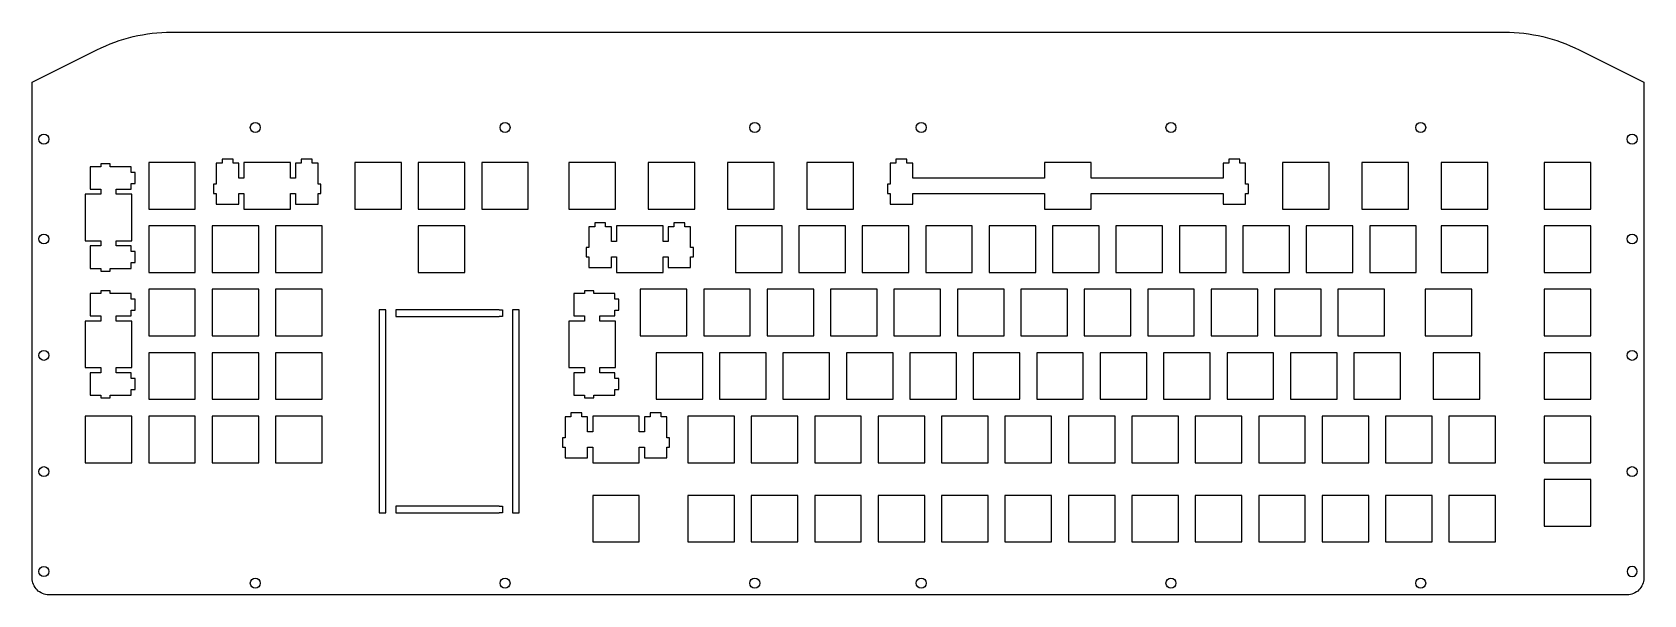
# Model space of a CAD drawing. Header units: millimetres. Extents: x -5 to 479, y 0 to 169.
import ezdxf

# ---------------------------------------------------------------- set-up
doc = ezdxf.new("R2010")
doc.units = ezdxf.units.MM
doc.layers.get('0').update_dxf_attribs({"linetype": 'CONTINUOUS'})

msp = doc.modelspace()

# ---------------------------------------------------------------- linework, layer by layer
for p, q in [((105.2, 85.62), (104.2, 85.62)), ((104.2, 85.62), (104.2, 83.62)), ((104.2, 83.62), (105.2, 83.62)), ((135.2, 85.62), (105.2, 85.62)), ((105.2, 83.62), (135.2, 83.62)), ((135.2, 85.62), (136.2, 85.62)), ((136.2, 83.62), (135.2, 83.62)), ((136.2, 85.62), (136.2, 83.62)), ((105.2, 26.62), (104.2, 26.62)), ((104.2, 26.62), (104.2, 24.62)), ((104.2, 24.62), (105.2, 24.62)), ((135.2, 26.62), (105.2, 26.62)), ((105.2, 24.62), (135.2, 24.62)), ((135.2, 26.62), (136.2, 26.62)), ((136.2, 24.62), (135.2, 24.62)), ((136.2, 26.62), (136.2, 24.62))]:
    msp.add_line(p, q)
msp.add_lwpolyline([(36.8, 169.05), (437.2, 169.05, -0.116434), (459.56, 163.77), (479, 154.05), (479, 5, -0.414214), (474, 0), (0, 0, -0.414214), (-5, 5), (-5, 154.05), (14.44, 163.77, -0.116434)], format="xyb", close=True)
for points in [[(57.03, 117.36), (57.03, 120.59), (58.55, 120.59), (58.55, 115.89), (72.55, 115.89), (72.55, 120.59), (74.08, 120.59), (74.08, 117.36), (80.83, 117.36), (80.83, 120.59), (81.65, 120.59), (81.65, 123.39), (80.83, 123.39), (80.83, 129.66), (79.1, 129.66), (79.1, 130.86), (75.8, 130.86), (75.8, 129.66), (74.08, 129.66), (74.08, 125.19), (72.55, 125.19), (72.55, 129.89), (58.55, 129.89), (58.55, 125.19), (57.03, 125.19), (57.03, 129.66), (55.3, 129.66), (55.3, 130.86), (52, 130.86), (52, 129.66), (50.27, 129.66), (50.27, 123.39), (49.45, 123.39), (49.45, 120.59), (50.27, 120.59), (50.27, 117.36)], [(259.43, 129.66), (257.71, 129.66), (257.71, 130.86), (254.41, 130.86), (254.41, 129.66), (252.68, 129.66), (252.68, 123.39), (251.86, 123.39), (251.86, 120.59), (252.68, 120.59), (252.68, 117.36), (259.43, 117.36), (259.43, 120.59), (299.06, 120.59), (299.06, 115.89), (313.06, 115.89), (313.06, 120.59), (352.68, 120.59), (352.68, 117.36), (359.43, 117.36), (359.43, 120.59), (360.26, 120.59), (360.26, 123.39), (359.43, 123.39), (359.43, 129.66), (357.71, 129.66), (357.71, 130.86), (354.41, 130.86), (354.41, 129.66), (352.68, 129.66), (352.68, 125.19), (313.06, 125.19), (313.06, 129.89), (299.06, 129.89), (299.06, 125.19), (259.43, 125.19)], [(15.63, 97.26), (18.43, 97.26), (18.43, 98.09), (24.7, 98.09), (24.7, 99.81), (25.89, 99.81), (25.89, 103.11), (24.7, 103.11), (24.7, 104.84), (20.23, 104.84), (20.23, 106.36), (24.92, 106.36), (24.92, 120.36), (20.23, 120.36), (20.23, 121.89), (24.7, 121.89), (24.7, 123.61), (25.89, 123.61), (25.89, 126.91), (24.7, 126.91), (24.7, 128.64), (18.43, 128.64), (18.43, 129.46), (15.63, 129.46), (15.63, 128.64), (12.39, 128.64), (12.39, 121.89), (15.63, 121.89), (15.63, 120.36), (10.93, 120.36), (10.93, 106.36), (15.63, 106.36), (15.63, 104.84), (12.39, 104.84), (12.39, 98.09), (15.63, 98.09)], [(43.97, 129.89), (29.98, 129.89), (29.98, 115.89), (43.97, 115.89)], [(91.89, 129.89), (91.89, 115.89), (105.89, 115.89), (105.89, 129.89)], [(110.94, 129.89), (110.94, 115.89), (124.94, 115.89), (124.94, 129.89)], [(129.99, 129.89), (129.99, 115.89), (143.99, 115.89), (143.99, 129.89)], [(156.18, 129.89), (156.18, 115.89), (170.18, 115.89), (170.18, 129.89)], [(180, 115.89), (193.99, 115.89), (193.99, 129.89), (180, 129.89)], [(217.81, 129.89), (203.81, 129.89), (203.81, 115.89), (217.81, 115.89)], [(227.62, 115.89), (241.62, 115.89), (241.62, 129.89), (227.62, 129.89)], [(384.49, 129.89), (370.49, 129.89), (370.49, 115.89), (384.49, 115.89)], [(394.31, 129.89), (394.31, 115.89), (408.31, 115.89), (408.31, 129.89)], [(418.12, 115.89), (432.12, 115.89), (432.12, 129.89), (418.12, 129.89)], [(463.08, 115.89), (463.08, 129.89), (449.08, 129.89), (449.08, 115.89)], [(192.74, 104.34), (192.74, 110.61), (191.02, 110.61), (191.02, 111.81), (187.72, 111.81), (187.72, 110.61), (185.99, 110.61), (185.99, 106.14), (184.47, 106.14), (184.47, 110.84), (170.47, 110.84), (170.47, 106.14), (168.94, 106.14), (168.94, 110.61), (167.22, 110.61), (167.22, 111.81), (163.92, 111.81), (163.92, 110.61), (162.2, 110.61), (162.2, 104.34), (161.37, 104.34), (161.37, 101.54), (162.2, 101.54), (162.2, 98.31), (168.94, 98.31), (168.94, 101.54), (170.47, 101.54), (170.47, 96.84), (184.47, 96.84), (184.47, 101.54), (185.99, 101.54), (185.99, 98.31), (192.74, 98.31), (192.74, 101.54), (193.57, 101.54), (193.57, 104.34)], [(29.98, 110.84), (29.98, 96.84), (43.97, 96.84), (43.97, 110.84)], [(49.03, 110.84), (49.03, 96.84), (63.02, 96.84), (63.02, 110.84)], [(68.08, 96.84), (82.07, 96.84), (82.07, 110.84), (68.08, 110.84)], [(124.94, 96.84), (124.94, 110.84), (110.94, 110.84), (110.94, 96.84)], [(220.19, 96.84), (220.19, 110.84), (206.19, 110.84), (206.19, 96.84)], [(225.24, 96.84), (239.24, 96.84), (239.24, 110.84), (225.24, 110.84)], [(258.29, 110.84), (244.29, 110.84), (244.29, 96.84), (258.29, 96.84)], [(263.34, 110.84), (263.34, 96.84), (277.34, 96.84), (277.34, 110.84)], [(296.39, 96.84), (296.39, 110.84), (282.39, 110.84), (282.39, 96.84)], [(301.44, 96.84), (315.44, 96.84), (315.44, 110.84), (301.44, 110.84)], [(334.49, 110.84), (320.49, 110.84), (320.49, 96.84), (334.49, 96.84)], [(353.54, 96.84), (353.54, 110.84), (339.54, 110.84), (339.54, 96.84)], [(372.59, 110.84), (358.59, 110.84), (358.59, 96.84), (372.59, 96.84)], [(391.64, 110.84), (377.64, 110.84), (377.64, 96.84), (391.64, 96.84)], [(396.69, 96.84), (410.69, 96.84), (410.69, 110.84), (396.69, 110.84)], [(418.12, 96.84), (432.12, 96.84), (432.12, 110.84), (418.12, 110.84)], [(449.08, 110.84), (449.08, 96.84), (463.08, 96.84), (463.08, 110.84)], [(20.23, 83.79), (24.7, 83.79), (24.7, 85.51), (25.89, 85.51), (25.89, 88.81), (24.7, 88.81), (24.7, 90.54), (18.43, 90.54), (18.43, 91.36), (15.63, 91.36), (15.63, 90.54), (12.39, 90.54), (12.39, 83.79), (15.63, 83.79), (15.63, 82.26), (10.93, 82.26), (10.93, 68.26), (15.63, 68.26), (15.63, 66.74), (12.39, 66.74), (12.39, 59.99), (15.63, 59.99), (15.63, 59.16), (18.43, 59.16), (18.43, 59.99), (24.7, 59.99), (24.7, 61.71), (25.89, 61.71), (25.89, 65.01), (24.7, 65.01), (24.7, 66.74), (20.23, 66.74), (20.23, 68.26), (24.92, 68.26), (24.92, 82.26), (20.23, 82.26)], [(29.98, 77.79), (43.97, 77.79), (43.97, 91.79), (29.98, 91.79)], [(63.02, 91.79), (49.03, 91.79), (49.03, 77.79), (63.02, 77.79)], [(68.08, 91.79), (68.08, 77.79), (82.07, 77.79), (82.07, 91.79)], [(169.95, 66.74), (165.48, 66.74), (165.48, 68.26), (170.18, 68.26), (170.18, 82.26), (165.48, 82.26), (165.48, 83.79), (169.95, 83.79), (169.95, 85.51), (171.15, 85.51), (171.15, 88.81), (169.95, 88.81), (169.95, 90.54), (163.68, 90.54), (163.68, 91.36), (160.88, 91.36), (160.88, 90.54), (157.65, 90.54), (157.65, 83.79), (160.88, 83.79), (160.88, 82.26), (156.18, 82.26), (156.18, 68.26), (160.88, 68.26), (160.88, 66.74), (157.65, 66.74), (157.65, 59.99), (160.88, 59.99), (160.88, 59.16), (163.68, 59.16), (163.68, 59.99), (169.95, 59.99), (169.95, 61.71), (171.15, 61.71), (171.15, 65.01), (169.95, 65.01)], [(177.61, 77.79), (191.61, 77.79), (191.61, 91.79), (177.61, 91.79)], [(210.66, 91.79), (196.66, 91.79), (196.66, 77.79), (210.66, 77.79)], [(215.71, 77.79), (229.71, 77.79), (229.71, 91.79), (215.71, 91.79)], [(234.76, 77.79), (248.76, 77.79), (248.76, 91.79), (234.76, 91.79)], [(267.81, 91.79), (253.81, 91.79), (253.81, 77.79), (267.81, 77.79)], [(272.86, 91.79), (272.86, 77.79), (286.86, 77.79), (286.86, 91.79)], [(291.91, 77.79), (305.91, 77.79), (305.91, 91.79), (291.91, 91.79)], [(310.96, 91.79), (310.96, 77.79), (324.96, 77.79), (324.96, 91.79)], [(344.01, 77.79), (344.01, 91.79), (330.01, 91.79), (330.01, 77.79)], [(349.06, 91.79), (349.06, 77.79), (363.06, 77.79), (363.06, 91.79)], [(382.11, 91.79), (368.11, 91.79), (368.11, 77.79), (382.11, 77.79)], [(401.16, 91.79), (387.16, 91.79), (387.16, 77.79), (401.16, 77.79)], [(413.36, 77.79), (427.36, 77.79), (427.36, 91.79), (413.36, 91.79)], [(463.08, 77.79), (463.08, 91.79), (449.08, 91.79), (449.08, 77.79)], [(101.2, 24.62), (101.2, 85.62), (99.2, 85.62), (99.2, 24.62)], [(141.2, 85.62), (139.2, 85.62), (139.2, 24.62), (141.2, 24.62)], [(43.97, 72.74), (29.98, 72.74), (29.98, 58.74), (43.97, 58.74)], [(63.02, 58.74), (63.02, 72.74), (49.03, 72.74), (49.03, 58.74)], [(82.07, 58.74), (82.07, 72.74), (68.08, 72.74), (68.08, 58.74)], [(196.38, 72.74), (182.38, 72.74), (182.38, 58.74), (196.38, 58.74)], [(215.43, 58.74), (215.43, 72.74), (201.43, 72.74), (201.43, 58.74)], [(220.48, 58.74), (234.48, 58.74), (234.48, 72.74), (220.48, 72.74)], [(239.53, 72.74), (239.53, 58.74), (253.53, 58.74), (253.53, 72.74)], [(272.58, 58.74), (272.58, 72.74), (258.58, 72.74), (258.58, 58.74)], [(291.63, 72.74), (277.63, 72.74), (277.63, 58.74), (291.63, 58.74)], [(310.68, 58.74), (310.68, 72.74), (296.68, 72.74), (296.68, 58.74)], [(315.73, 58.74), (329.73, 58.74), (329.73, 72.74), (315.73, 72.74)], [(348.78, 72.74), (334.78, 72.74), (334.78, 58.74), (348.78, 58.74)], [(353.83, 58.74), (367.83, 58.74), (367.83, 72.74), (353.83, 72.74)], [(386.88, 72.74), (372.88, 72.74), (372.88, 58.74), (386.88, 58.74)], [(391.93, 72.74), (391.93, 58.74), (405.93, 58.74), (405.93, 72.74)], [(415.74, 72.74), (415.74, 58.74), (429.74, 58.74), (429.74, 72.74)], [(463.08, 72.74), (449.08, 72.74), (449.08, 58.74), (463.08, 58.74)], [(24.92, 53.69), (10.93, 53.69), (10.93, 39.69), (24.92, 39.69)], [(43.97, 39.69), (43.97, 53.69), (29.98, 53.69), (29.98, 39.69)], [(49.03, 39.69), (63.02, 39.69), (63.02, 53.69), (49.03, 53.69)], [(82.07, 39.69), (82.07, 53.69), (68.08, 53.69), (68.08, 39.69)], [(178.85, 41.16), (185.6, 41.16), (185.6, 44.39), (186.43, 44.39), (186.43, 47.19), (185.6, 47.19), (185.6, 53.46), (183.88, 53.46), (183.88, 54.66), (180.58, 54.66), (180.58, 53.46), (178.85, 53.46), (178.85, 48.99), (177.33, 48.99), (177.33, 53.69), (163.33, 53.69), (163.33, 48.99), (161.8, 48.99), (161.8, 53.46), (160.08, 53.46), (160.08, 54.66), (156.78, 54.66), (156.78, 53.46), (155.05, 53.46), (155.05, 47.19), (154.23, 47.19), (154.23, 44.39), (155.05, 44.39), (155.05, 41.16), (161.8, 41.16), (161.8, 44.39), (163.33, 44.39), (163.33, 39.69), (177.33, 39.69), (177.33, 44.39), (178.85, 44.39)], [(205.9, 39.69), (205.9, 53.69), (191.9, 53.69), (191.9, 39.69)], [(210.95, 53.69), (210.95, 39.69), (224.95, 39.69), (224.95, 53.69)], [(230, 53.69), (230, 39.69), (244, 39.69), (244, 53.69)], [(263.05, 39.69), (263.05, 53.69), (249.05, 53.69), (249.05, 39.69)], [(282.1, 39.69), (282.1, 53.69), (268.1, 53.69), (268.1, 39.69)], [(301.15, 39.69), (301.15, 53.69), (287.15, 53.69), (287.15, 39.69)], [(306.2, 39.69), (320.2, 39.69), (320.2, 53.69), (306.2, 53.69)], [(325.25, 39.69), (339.25, 39.69), (339.25, 53.69), (325.25, 53.69)], [(358.3, 39.69), (358.3, 53.69), (344.3, 53.69), (344.3, 39.69)], [(363.35, 53.69), (363.35, 39.69), (377.35, 39.69), (377.35, 53.69)], [(396.4, 53.69), (382.4, 53.69), (382.4, 39.69), (396.4, 39.69)], [(401.45, 53.69), (401.45, 39.69), (415.45, 39.69), (415.45, 53.69)], [(420.5, 39.69), (434.5, 39.69), (434.5, 53.69), (420.5, 53.69)], [(449.08, 53.69), (449.08, 39.69), (463.08, 39.69), (463.08, 53.69)], [(449.08, 20.64), (463.08, 20.64), (463.08, 34.64), (449.08, 34.64)], [(163.33, 29.87), (163.33, 15.87), (177.33, 15.87), (177.33, 29.87)], [(191.9, 29.87), (191.9, 15.87), (205.9, 15.87), (205.9, 29.87)], [(210.95, 29.87), (210.95, 15.87), (224.95, 15.87), (224.95, 29.87)], [(244, 29.87), (230, 29.87), (230, 15.87), (244, 15.87)], [(263.05, 15.87), (263.05, 29.87), (249.05, 29.87), (249.05, 15.87)], [(282.1, 15.87), (282.1, 29.87), (268.1, 29.87), (268.1, 15.87)], [(287.15, 15.87), (301.15, 15.87), (301.15, 29.87), (287.15, 29.87)], [(320.2, 29.87), (306.2, 29.87), (306.2, 15.87), (320.2, 15.87)], [(339.25, 29.87), (325.25, 29.87), (325.25, 15.87), (339.25, 15.87)], [(358.3, 29.87), (344.3, 29.87), (344.3, 15.87), (358.3, 15.87)], [(377.35, 29.87), (363.35, 29.87), (363.35, 15.87), (377.35, 15.87)], [(396.4, 29.87), (382.4, 29.87), (382.4, 15.87), (396.4, 15.87)], [(415.45, 29.87), (401.45, 29.87), (401.45, 15.87), (415.45, 15.87)], [(434.5, 15.87), (434.5, 29.87), (420.5, 29.87), (420.5, 15.87)]]:
    msp.add_lwpolyline(points, close=True)
for centre in [(62, 140.41), (137, 140.41), (212, 140.41), (262, 140.41), (337, 140.41), (412, 140.41), (-1.5, 136.91), (475.5, 136.91), (-1.5, 106.91), (475.5, 106.91), (-1.5, 71.95), (475.5, 71.95), (-1.5, 37), (475.5, 37), (-1.5, 7), (62, 3.5), (137, 3.5), (212, 3.5), (262, 3.5), (337, 3.5), (412, 3.5)]:
    msp.add_circle(centre, 1.5)
at = {"extrusion": (0, 0, -1)}
msp.add_circle((-475.5, 7), 1.5, dxfattribs=at)

doc.saveas('drawing.dxf')
